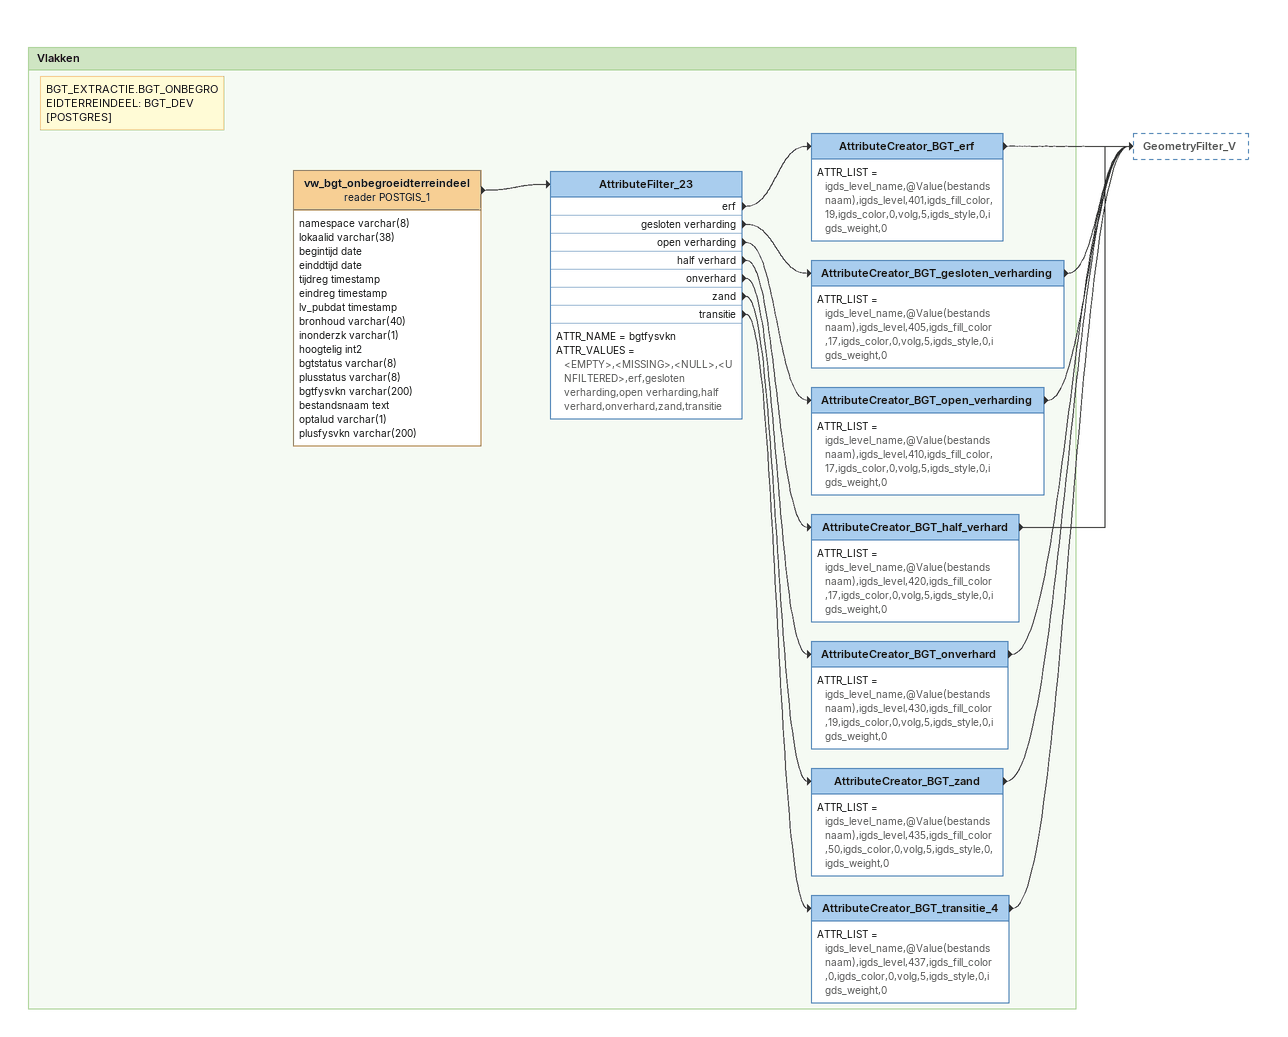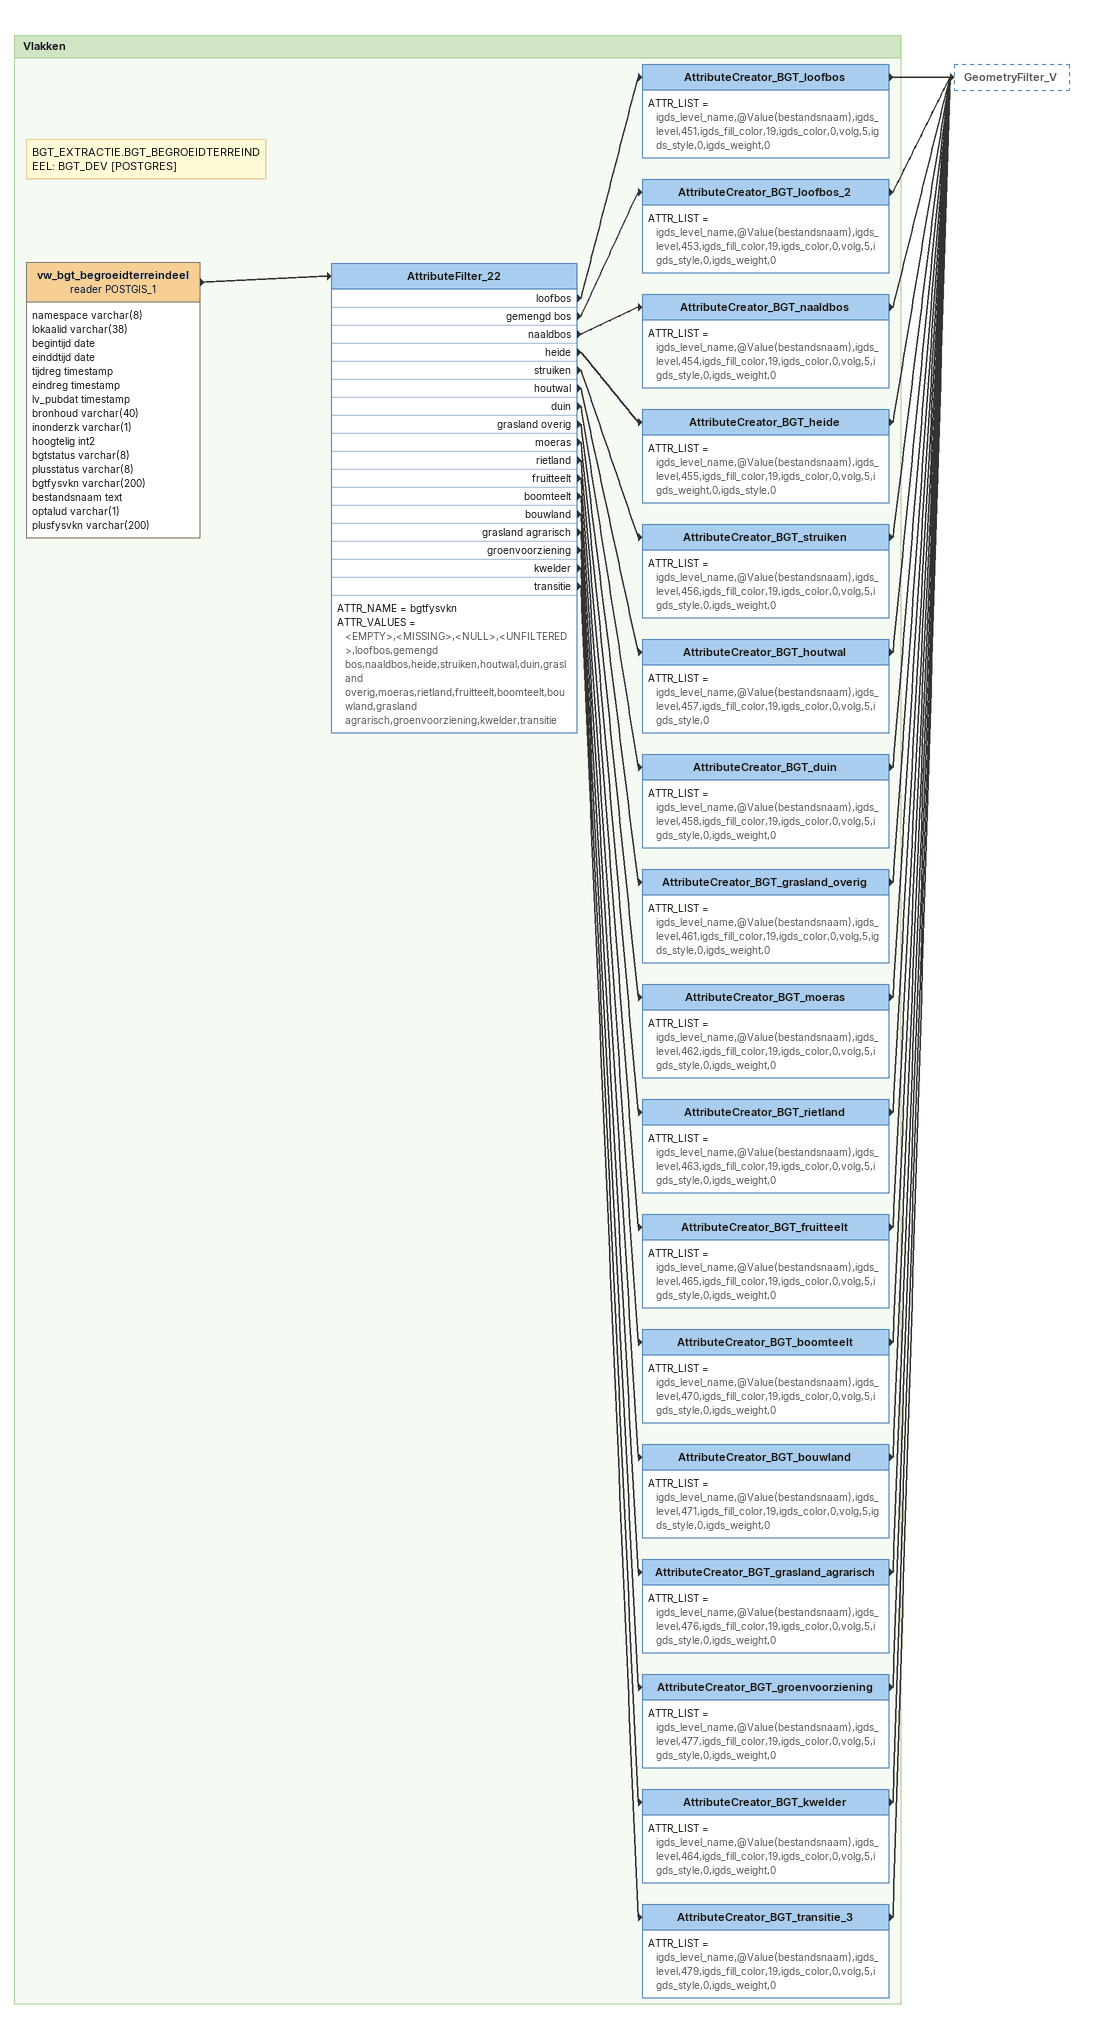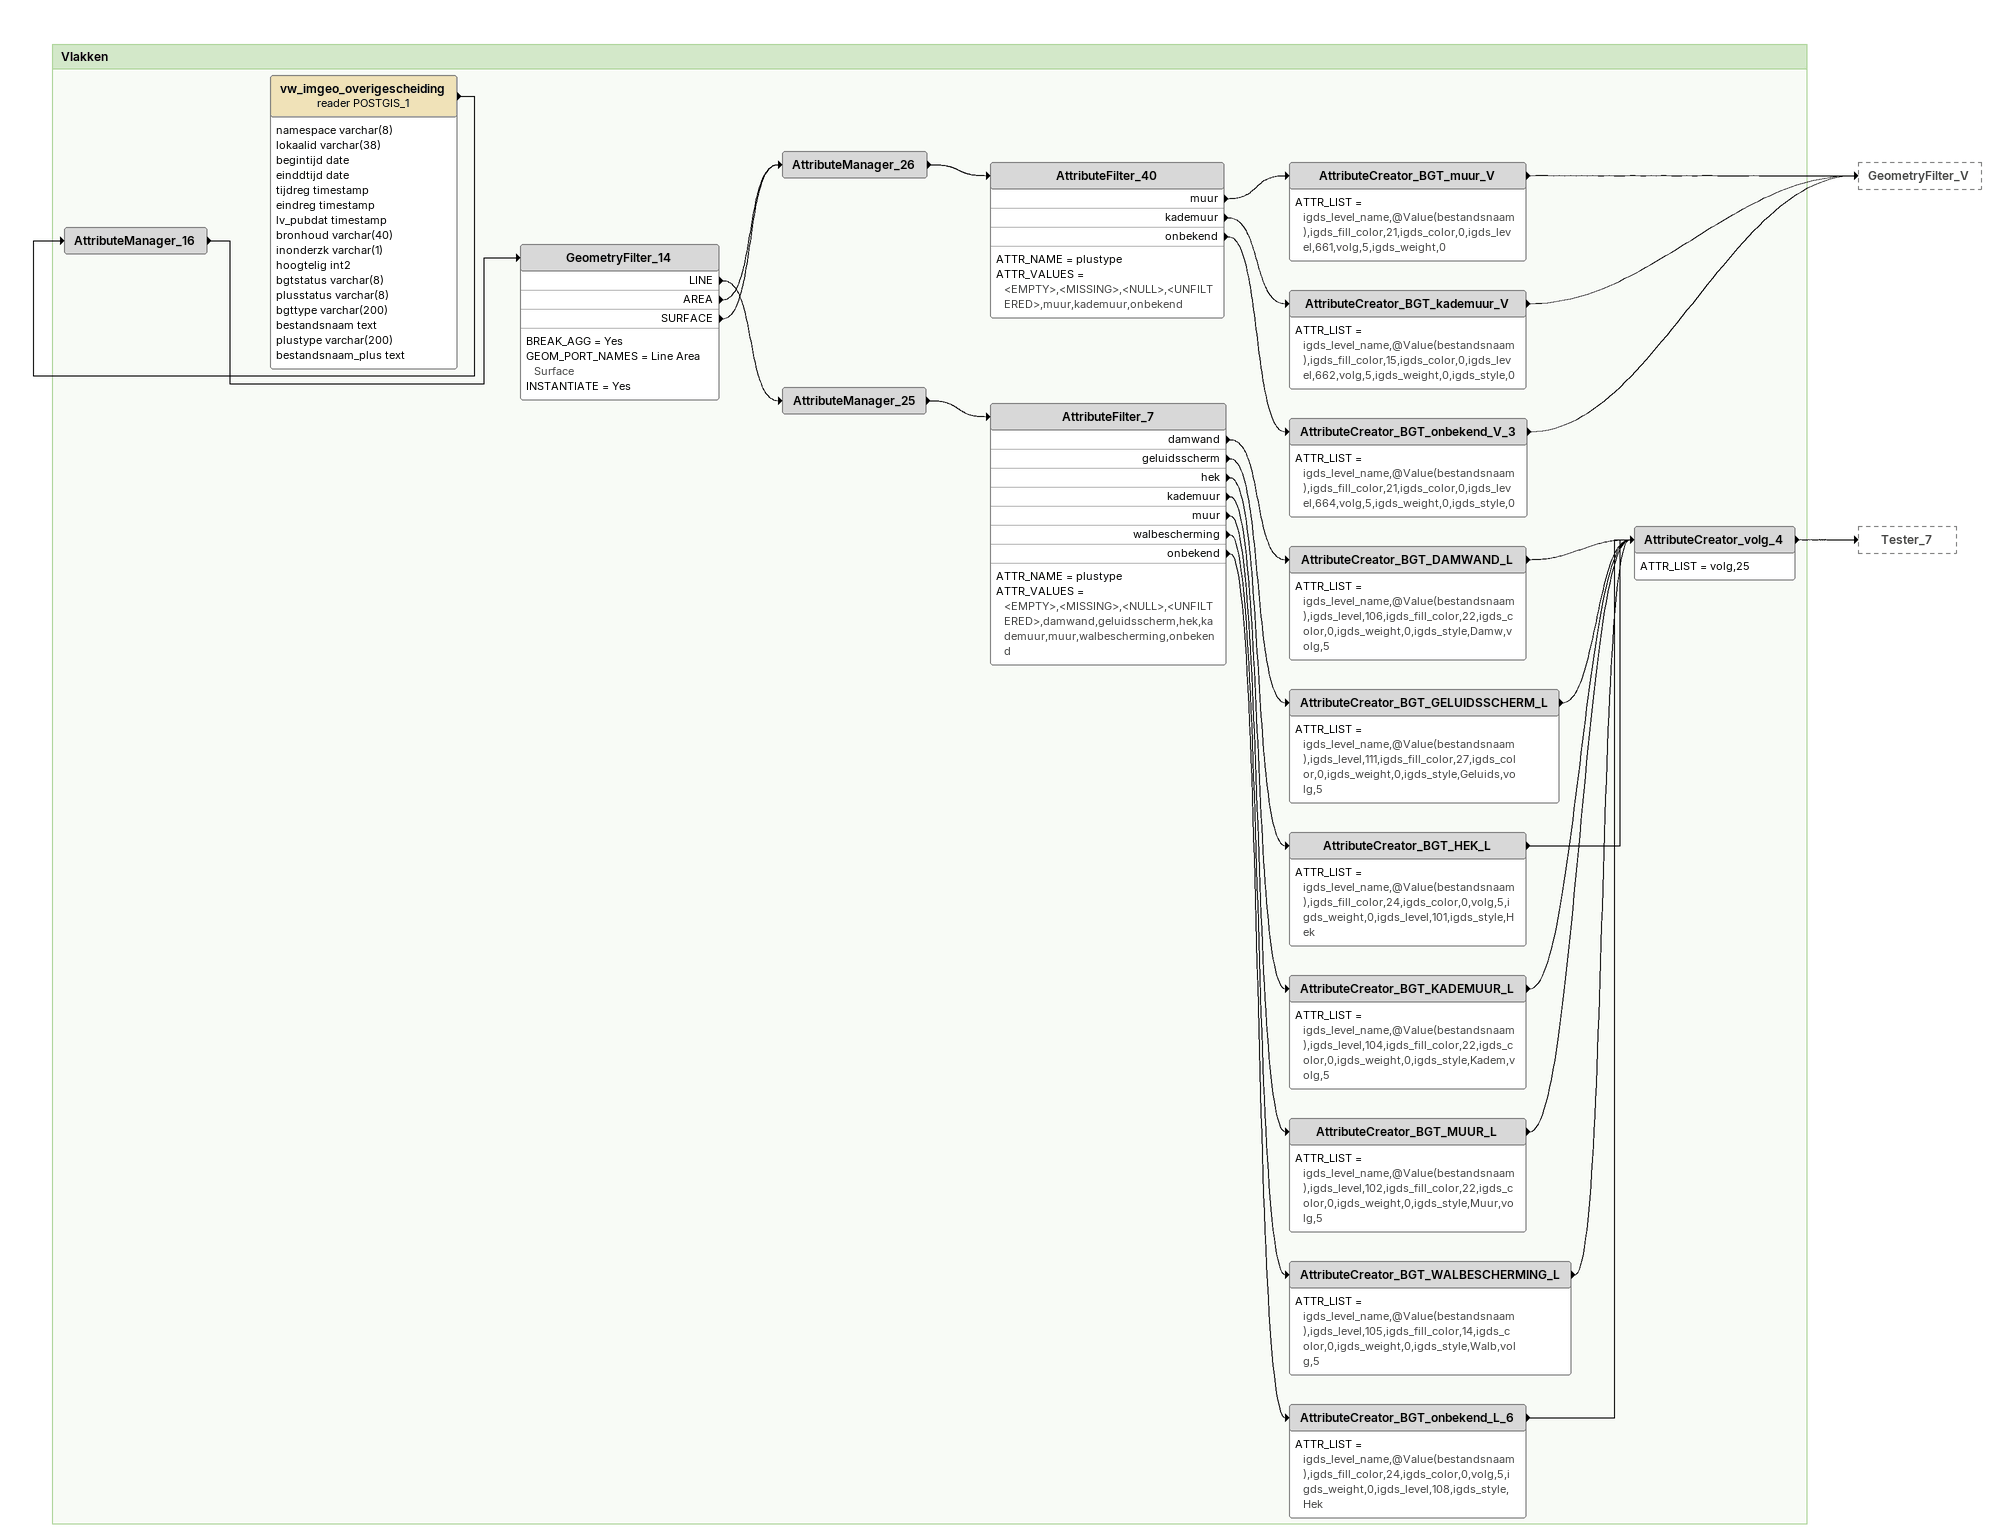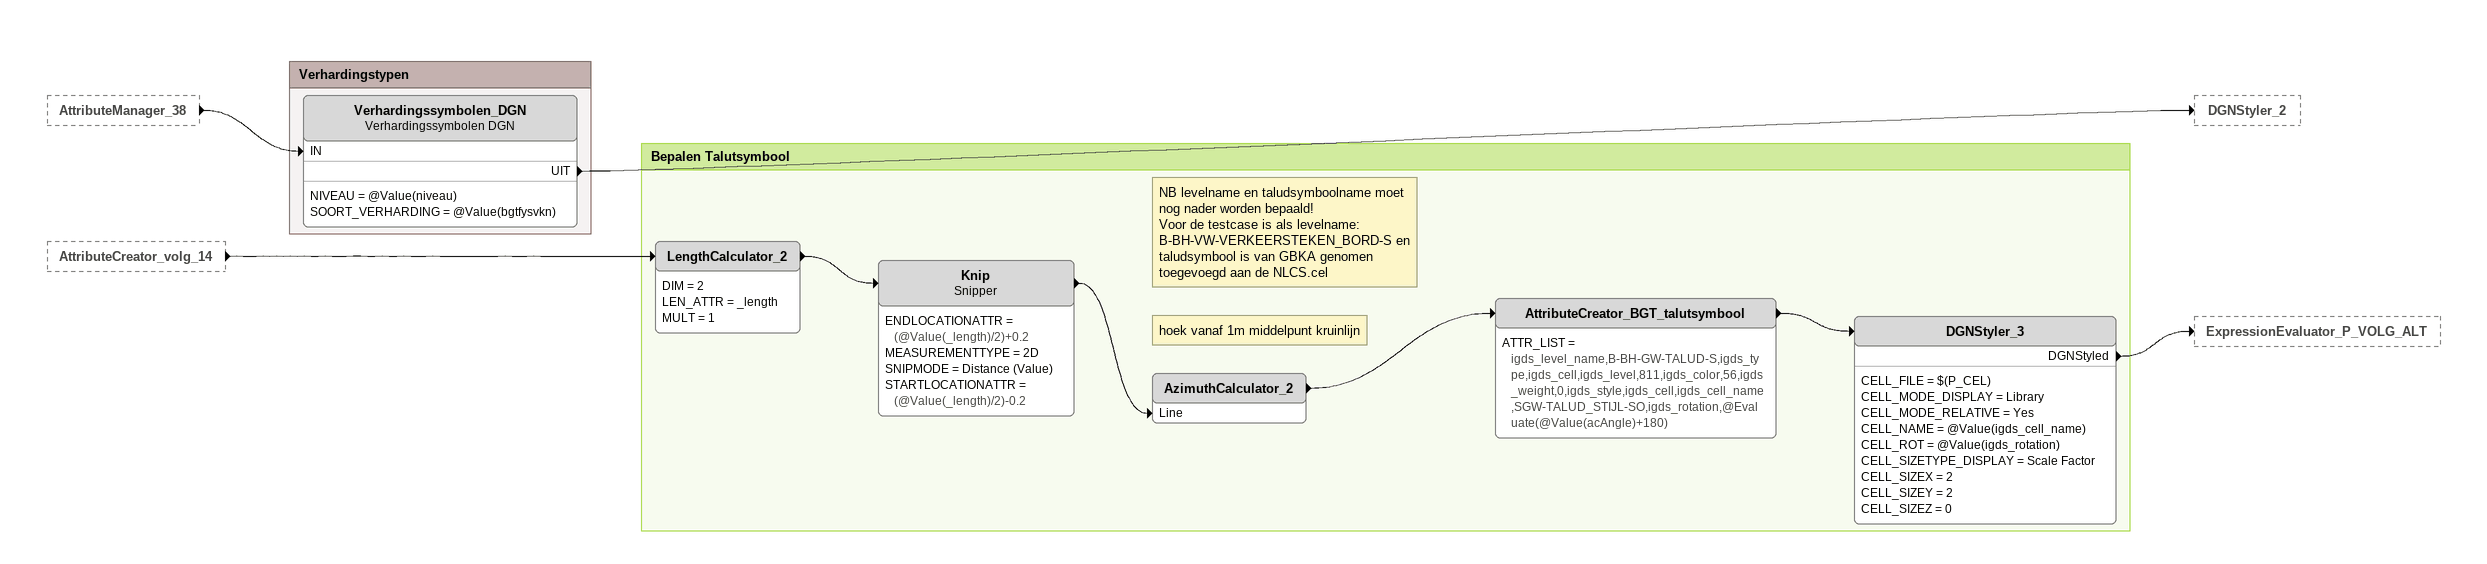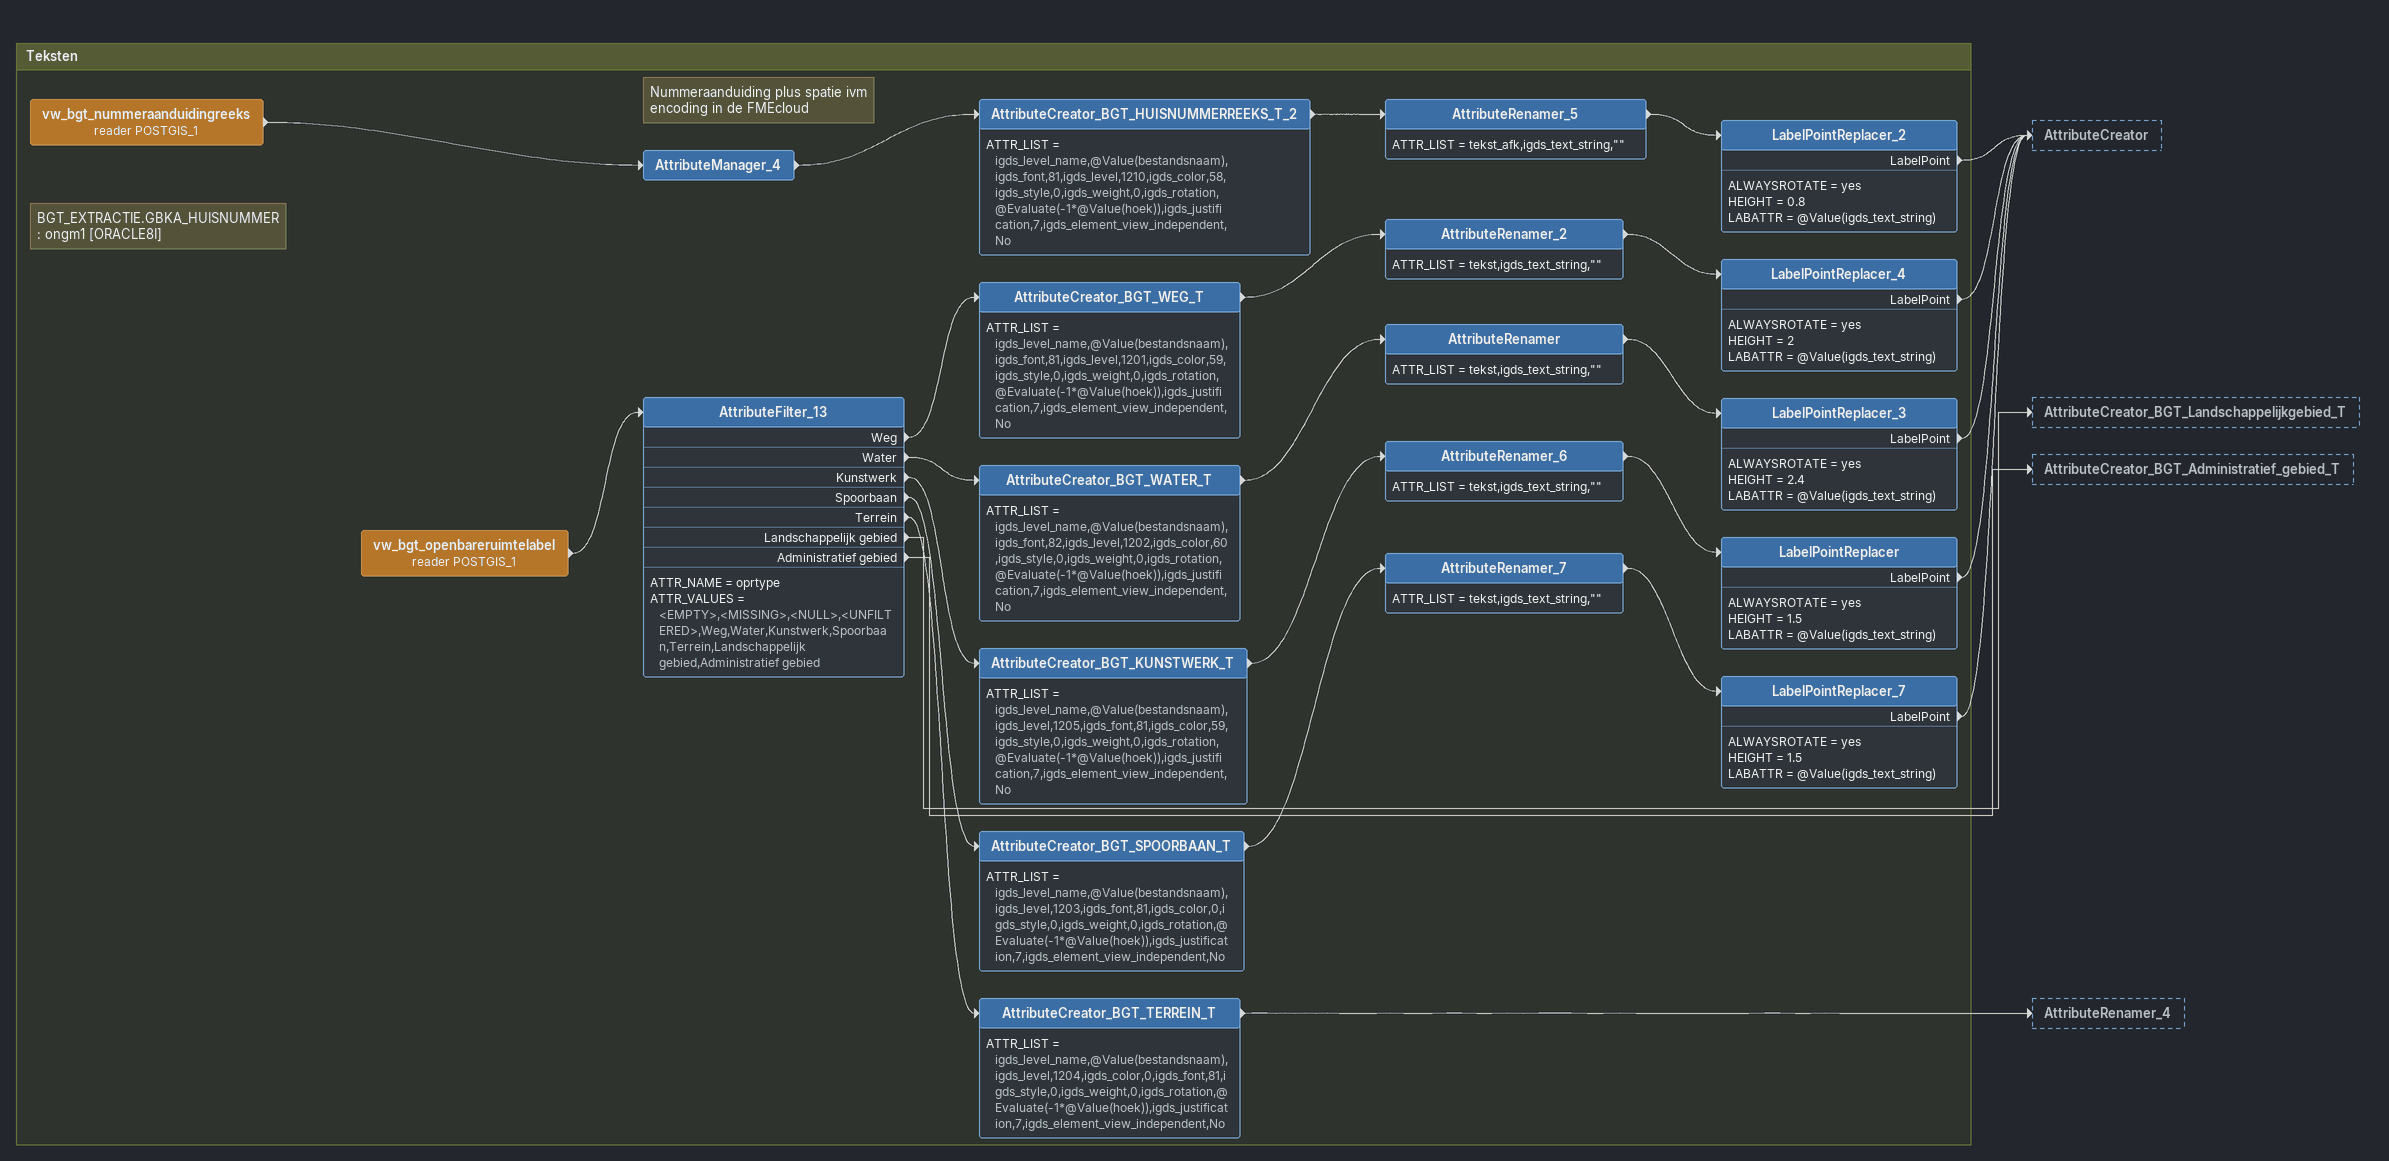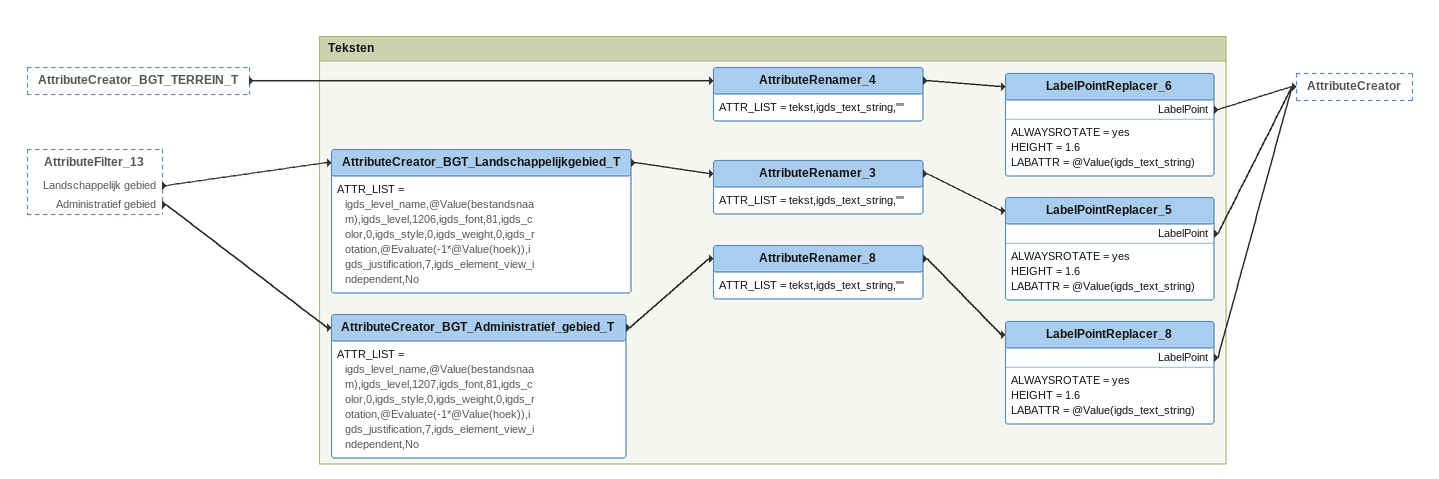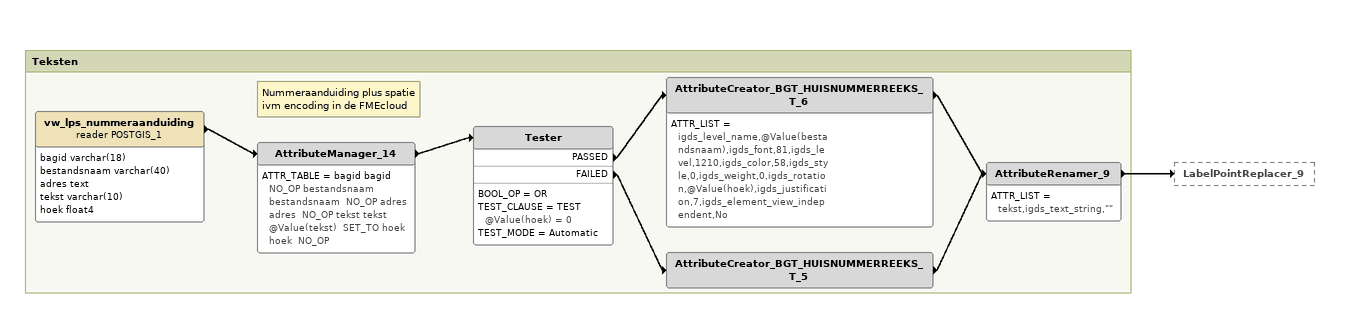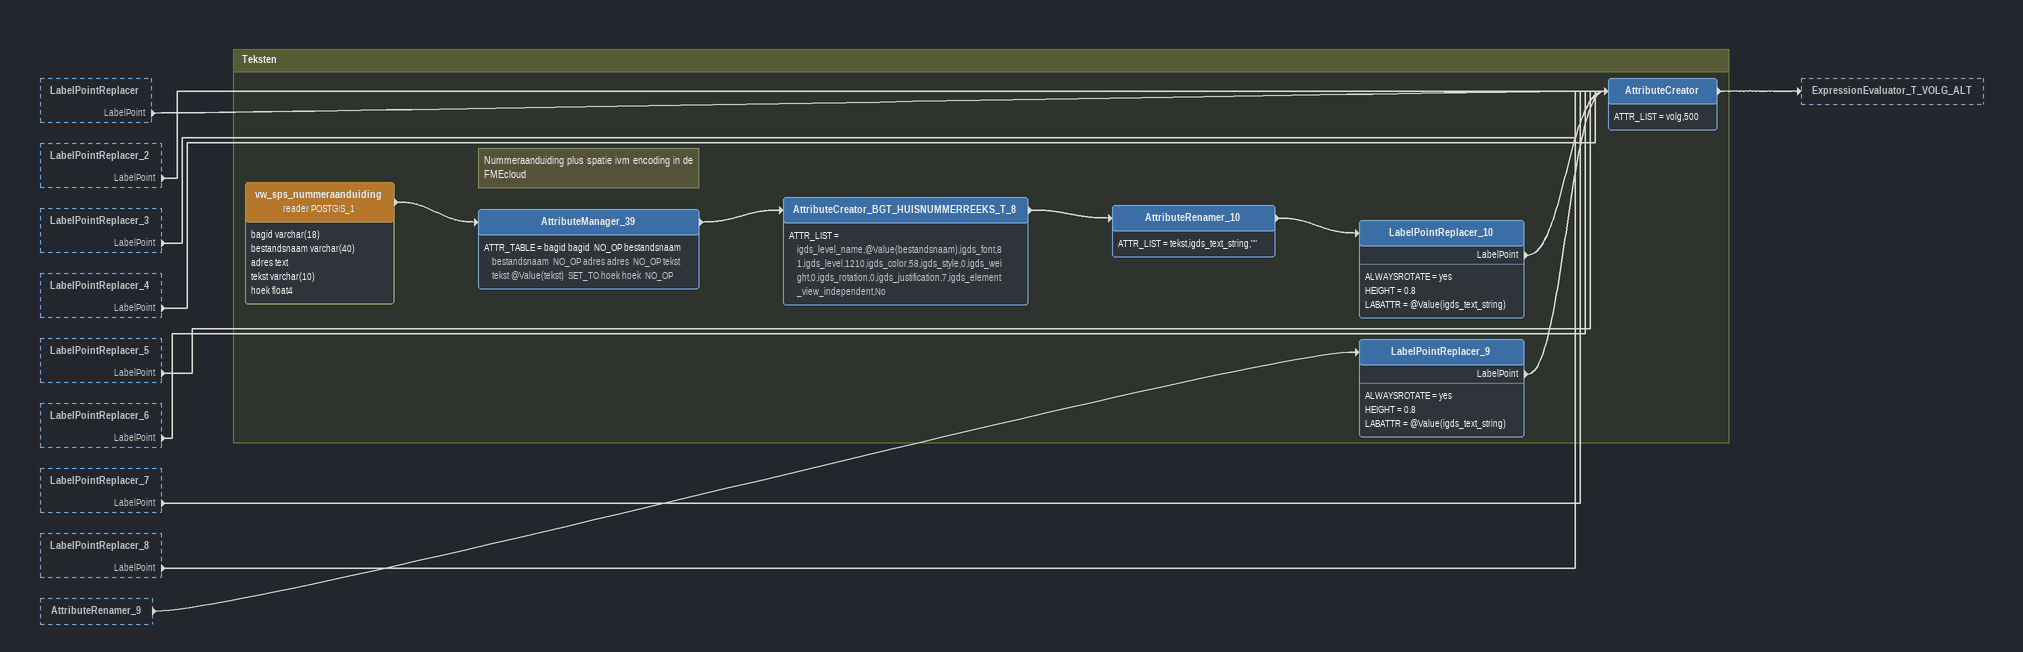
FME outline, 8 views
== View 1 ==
Bookmark: Vlakken
Note: BGT_EXTRACTIE.BGT_ONBEGROEIDTERREINDEEL: BGT_DEV [POSTGRES]
vw_bgt_onbegroeidterreindeel (reader POSTGIS_1)
    attributes: namespace varchar(8), lokaalid varchar(38), begintijd date, einddtijd date, tijdreg timestamp, eindreg timestamp, lv_pubdat timestamp, bronhoud varchar(40), inonderzk varchar(1), hoogtelig int2, bgtstatus varchar(8), plusstatus varchar(8), bgtfysvkn varchar(200), bestandsnaam text, optalud varchar(1), plusfysvkn varchar(200)
    -> AttributeFilter_23
AttributeFilter_23
    ATTR_NAME = bgtfysvkn
    ATTR_VALUES = <EMPTY>,<MISSING>,<NULL>,<UNFILTERED>,erf,gesloten verharding,open verharding,half verhard,onverhard,zand,transitie
    erf -> AttributeCreator_BGT_erf
    gesloten verharding -> AttributeCreator_BGT_gesloten_verharding
    open verharding -> AttributeCreator_BGT_open_verharding
    half verhard -> AttributeCreator_BGT_half_verhard
    onverhard -> AttributeCreator_BGT_onverhard
    zand -> AttributeCreator_BGT_zand
    transitie -> AttributeCreator_BGT_transitie_4
AttributeCreator_BGT_erf
    ATTR_LIST = igds_level_name,@Value(bestandsnaam),igds_level,401,igds_fill_color,19,igds_color,0,volg,5,igds_style,0,igds_weight,0
    -> GeometryFilter_V
AttributeCreator_BGT_gesloten_verharding
    ATTR_LIST = igds_level_name,@Value(bestandsnaam),igds_level,405,igds_fill_color,17,igds_color,0,volg,5,igds_style,0,igds_weight,0
    -> GeometryFilter_V
AttributeCreator_BGT_open_verharding
    ATTR_LIST = igds_level_name,@Value(bestandsnaam),igds_level,410,igds_fill_color,17,igds_color,0,volg,5,igds_style,0,igds_weight,0
    -> GeometryFilter_V
AttributeCreator_BGT_half_verhard
    ATTR_LIST = igds_level_name,@Value(bestandsnaam),igds_level,420,igds_fill_color,17,igds_color,0,volg,5,igds_style,0,igds_weight,0
    -> GeometryFilter_V
AttributeCreator_BGT_onverhard
    ATTR_LIST = igds_level_name,@Value(bestandsnaam),igds_level,430,igds_fill_color,19,igds_color,0,volg,5,igds_style,0,igds_weight,0
    -> GeometryFilter_V
AttributeCreator_BGT_zand
    ATTR_LIST = igds_level_name,@Value(bestandsnaam),igds_level,435,igds_fill_color,50,igds_color,0,volg,5,igds_style,0,igds_weight,0
    -> GeometryFilter_V
AttributeCreator_BGT_transitie_4
    ATTR_LIST = igds_level_name,@Value(bestandsnaam),igds_level,437,igds_fill_color,0,igds_color,0,volg,5,igds_style,0,igds_weight,0
    -> GeometryFilter_V

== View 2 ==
Bookmark: Vlakken
Note: BGT_EXTRACTIE.BGT_BEGROEIDTERREINDEEL: BGT_DEV [POSTGRES]
vw_bgt_begroeidterreindeel (reader POSTGIS_1)
    attributes: namespace varchar(8), lokaalid varchar(38), begintijd date, einddtijd date, tijdreg timestamp, eindreg timestamp, lv_pubdat timestamp, bronhoud varchar(40), inonderzk varchar(1), hoogtelig int2, bgtstatus varchar(8), plusstatus varchar(8), bgtfysvkn varchar(200), bestandsnaam text, optalud varchar(1), plusfysvkn varchar(200)
    -> AttributeFilter_22
AttributeFilter_22
    ATTR_NAME = bgtfysvkn
    ATTR_VALUES = <EMPTY>,<MISSING>,<NULL>,<UNFILTERED>,loofbos,gemengd bos,naaldbos,heide,struiken,houtwal,duin,grasland overig,moeras,rietland,fruitteelt,boomteelt,bouwland,grasland agrarisch,groenvoorziening,kwelder,transitie
    loofbos -> AttributeCreator_BGT_loofbos
    gemengd bos -> AttributeCreator_BGT_loofbos_2
    naaldbos -> AttributeCreator_BGT_naaldbos
    heide -> AttributeCreator_BGT_heide
    struiken -> AttributeCreator_BGT_struiken
    houtwal -> AttributeCreator_BGT_houtwal
    duin -> AttributeCreator_BGT_duin
    grasland overig -> AttributeCreator_BGT_grasland_overig
    moeras -> AttributeCreator_BGT_moeras
    rietland -> AttributeCreator_BGT_rietland
    fruitteelt -> AttributeCreator_BGT_fruitteelt
    boomteelt -> AttributeCreator_BGT_boomteelt
    bouwland -> AttributeCreator_BGT_bouwland
    grasland agrarisch -> AttributeCreator_BGT_grasland_agrarisch
    groenvoorziening -> AttributeCreator_BGT_groenvoorziening
    kwelder -> AttributeCreator_BGT_kwelder
    transitie -> AttributeCreator_BGT_transitie_3
AttributeCreator_BGT_loofbos
    ATTR_LIST = igds_level_name,@Value(bestandsnaam),igds_level,451,igds_fill_color,19,igds_color,0,volg,5,igds_style,0,igds_weight,0
    -> GeometryFilter_V
AttributeCreator_BGT_loofbos_2
    ATTR_LIST = igds_level_name,@Value(bestandsnaam),igds_level,453,igds_fill_color,19,igds_color,0,volg,5,igds_style,0,igds_weight,0
    -> GeometryFilter_V
AttributeCreator_BGT_naaldbos
    ATTR_LIST = igds_level_name,@Value(bestandsnaam),igds_level,454,igds_fill_color,19,igds_color,0,volg,5,igds_style,0,igds_weight,0
    -> GeometryFilter_V
AttributeCreator_BGT_heide
    ATTR_LIST = igds_level_name,@Value(bestandsnaam),igds_level,455,igds_fill_color,19,igds_color,0,volg,5,igds_weight,0,igds_style,0
    -> GeometryFilter_V
AttributeCreator_BGT_struiken
    ATTR_LIST = igds_level_name,@Value(bestandsnaam),igds_level,456,igds_fill_color,19,igds_color,0,volg,5,igds_style,0,igds_weight,0
    -> GeometryFilter_V
AttributeCreator_BGT_houtwal
    ATTR_LIST = igds_level_name,@Value(bestandsnaam),igds_level,457,igds_fill_color,19,igds_color,0,volg,5,igds_style,0
    -> GeometryFilter_V
AttributeCreator_BGT_duin
    ATTR_LIST = igds_level_name,@Value(bestandsnaam),igds_level,458,igds_fill_color,19,igds_color,0,volg,5,igds_style,0,igds_weight,0
    -> GeometryFilter_V
AttributeCreator_BGT_grasland_overig
    ATTR_LIST = igds_level_name,@Value(bestandsnaam),igds_level,461,igds_fill_color,19,igds_color,0,volg,5,igds_style,0,igds_weight,0
    -> GeometryFilter_V
AttributeCreator_BGT_moeras
    ATTR_LIST = igds_level_name,@Value(bestandsnaam),igds_level,462,igds_fill_color,19,igds_color,0,volg,5,igds_style,0,igds_weight,0
    -> GeometryFilter_V
AttributeCreator_BGT_rietland
    ATTR_LIST = igds_level_name,@Value(bestandsnaam),igds_level,463,igds_fill_color,19,igds_color,0,volg,5,igds_style,0,igds_weight,0
    -> GeometryFilter_V
AttributeCreator_BGT_fruitteelt
    ATTR_LIST = igds_level_name,@Value(bestandsnaam),igds_level,465,igds_fill_color,19,igds_color,0,volg,5,igds_style,0,igds_weight,0
    -> GeometryFilter_V
AttributeCreator_BGT_boomteelt
    ATTR_LIST = igds_level_name,@Value(bestandsnaam),igds_level,470,igds_fill_color,19,igds_color,0,volg,5,igds_style,0,igds_weight,0
    -> GeometryFilter_V
AttributeCreator_BGT_bouwland
    ATTR_LIST = igds_level_name,@Value(bestandsnaam),igds_level,471,igds_fill_color,19,igds_color,0,volg,5,igds_style,0,igds_weight,0
    -> GeometryFilter_V
AttributeCreator_BGT_grasland_agrarisch
    ATTR_LIST = igds_level_name,@Value(bestandsnaam),igds_level,476,igds_fill_color,19,igds_color,0,volg,5,igds_style,0,igds_weight,0
    -> GeometryFilter_V
AttributeCreator_BGT_groenvoorziening
    ATTR_LIST = igds_level_name,@Value(bestandsnaam),igds_level,477,igds_fill_color,19,igds_color,0,volg,5,igds_style,0,igds_weight,0
    -> GeometryFilter_V
AttributeCreator_BGT_kwelder
    ATTR_LIST = igds_level_name,@Value(bestandsnaam),igds_level,464,igds_fill_color,19,igds_color,0,volg,5,igds_style,0,igds_weight,0
    -> GeometryFilter_V
AttributeCreator_BGT_transitie_3
    ATTR_LIST = igds_level_name,@Value(bestandsnaam),igds_level,479,igds_fill_color,19,igds_color,0,volg,5,igds_style,0,igds_weight,0
    -> GeometryFilter_V

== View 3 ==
Bookmark: Vlakken
vw_imgeo_overigescheiding (reader POSTGIS_1)
    attributes: namespace varchar(8), lokaalid varchar(38), begintijd date, einddtijd date, tijdreg timestamp, eindreg timestamp, lv_pubdat timestamp, bronhoud varchar(40), inonderzk varchar(1), hoogtelig int2, bgtstatus varchar(8), plusstatus varchar(8), bgttype varchar(200), bestandsnaam text, plustype varchar(200), bestandsnaam_plus text
    -> AttributeManager_16
AttributeManager_16
    -> GeometryFilter_14
GeometryFilter_14
    BREAK_AGG = Yes
    GEOM_PORT_NAMES = Line Area Surface
    INSTANTIATE = Yes
    LINE -> AttributeManager_25
    AREA -> AttributeManager_26
    SURFACE -> AttributeManager_26
AttributeManager_26
    -> AttributeFilter_40
AttributeFilter_40
    ATTR_NAME = plustype
    ATTR_VALUES = <EMPTY>,<MISSING>,<NULL>,<UNFILTERED>,muur,kademuur,onbekend
    muur -> AttributeCreator_BGT_muur_V
    kademuur -> AttributeCreator_BGT_kademuur_V
    onbekend -> AttributeCreator_BGT_onbekend_V_3
AttributeCreator_BGT_muur_V
    ATTR_LIST = igds_level_name,@Value(bestandsnaam),igds_fill_color,21,igds_color,0,igds_level,661,volg,5,igds_weight,0
    -> GeometryFilter_V
AttributeCreator_BGT_kademuur_V
    ATTR_LIST = igds_level_name,@Value(bestandsnaam),igds_fill_color,15,igds_color,0,igds_level,662,volg,5,igds_weight,0,igds_style,0
    -> GeometryFilter_V
AttributeCreator_BGT_onbekend_V_3
    ATTR_LIST = igds_level_name,@Value(bestandsnaam),igds_fill_color,21,igds_color,0,igds_level,664,volg,5,igds_weight,0,igds_style,0
    -> GeometryFilter_V
AttributeManager_25
    -> AttributeFilter_7
AttributeFilter_7
    ATTR_NAME = plustype
    ATTR_VALUES = <EMPTY>,<MISSING>,<NULL>,<UNFILTERED>,damwand,geluidsscherm,hek,kademuur,muur,walbescherming,onbekend
    damwand -> AttributeCreator_BGT_DAMWAND_L
    geluidsscherm -> AttributeCreator_BGT_GELUIDSSCHERM_L
    hek -> AttributeCreator_BGT_HEK_L
    kademuur -> AttributeCreator_BGT_KADEMUUR_L
    muur -> AttributeCreator_BGT_MUUR_L
    walbescherming -> AttributeCreator_BGT_WALBESCHERMING_L
    onbekend -> AttributeCreator_BGT_onbekend_L_6
AttributeCreator_BGT_DAMWAND_L
    ATTR_LIST = igds_level_name,@Value(bestandsnaam),igds_level,106,igds_fill_color,22,igds_color,0,igds_weight,0,igds_style,Damw,volg,5
    -> AttributeCreator_volg_4
AttributeCreator_BGT_GELUIDSSCHERM_L
    ATTR_LIST = igds_level_name,@Value(bestandsnaam),igds_level,111,igds_fill_color,27,igds_color,0,igds_weight,0,igds_style,Geluids,volg,5
    -> AttributeCreator_volg_4
AttributeCreator_BGT_HEK_L
    ATTR_LIST = igds_level_name,@Value(bestandsnaam),igds_fill_color,24,igds_color,0,volg,5,igds_weight,0,igds_level,101,igds_style,Hek
    -> AttributeCreator_volg_4
AttributeCreator_BGT_KADEMUUR_L
    ATTR_LIST = igds_level_name,@Value(bestandsnaam),igds_level,104,igds_fill_color,22,igds_color,0,igds_weight,0,igds_style,Kadem,volg,5
    -> AttributeCreator_volg_4
AttributeCreator_BGT_MUUR_L
    ATTR_LIST = igds_level_name,@Value(bestandsnaam),igds_level,102,igds_fill_color,22,igds_color,0,igds_weight,0,igds_style,Muur,volg,5
    -> AttributeCreator_volg_4
AttributeCreator_BGT_WALBESCHERMING_L
    ATTR_LIST = igds_level_name,@Value(bestandsnaam),igds_level,105,igds_fill_color,14,igds_color,0,igds_weight,0,igds_style,Walb,volg,5
    -> AttributeCreator_volg_4
AttributeCreator_BGT_onbekend_L_6
    ATTR_LIST = igds_level_name,@Value(bestandsnaam),igds_fill_color,24,igds_color,0,volg,5,igds_weight,0,igds_level,108,igds_style,Hek
    -> AttributeCreator_volg_4
AttributeCreator_volg_4
    ATTR_LIST = volg,25
    -> Tester_7

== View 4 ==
AttributeManager_38 [outside]
    -> Verhardingssymbolen_DGN [IN]
AttributeCreator_volg_14 [outside]
    -> LengthCalculator_2

Bookmark: Bepalen Talutsymbool
LengthCalculator_2
    DIM = 2
    LEN_ATTR = _length
    MULT = 1
    -> Knip
Knip: Snipper
    ENDLOCATIONATTR = (@Value(_length)/2)+0.2
    MEASUREMENTTYPE = 2D
    SNIPMODE = Distance (Value)
    STARTLOCATIONATTR = (@Value(_length)/2)-0.2
    -> AzimuthCalculator_2 [Line]
Note: hoek vanaf 1m middelpunt kruinlijn
AzimuthCalculator_2
    -> AttributeCreator_BGT_talutsymbool
Note: NB levelname en taludsymboolname moet nog nader worden bepaald! / Voor de testcase is als levelname: B-BH-VW-VERKEERSTEKEN_BORD-S en taludsymbool is van GBKA genomen toegevoegd aan de NLCS.cel
AttributeCreator_BGT_talutsymbool
    ATTR_LIST = igds_level_name,B-BH-GW-TALUD-S,igds_type,igds_cell,igds_level,811,igds_color,56,igds_weight,0,igds_style,igds_cell,igds_cell_name,SGW-TALUD_STIJL-SO,igds_rotation,@Evaluate(@Value(acAngle)+180)
    -> DGNStyler_3
DGNStyler_3
    CELL_FILE = $(P_CEL)
    CELL_MODE_DISPLAY = Library
    CELL_MODE_RELATIVE = Yes
    CELL_NAME = @Value(igds_cell_name)
    CELL_ROT = @Value(igds_rotation)
    CELL_SIZETYPE_DISPLAY = Scale Factor
    CELL_SIZEX = 2
    CELL_SIZEY = 2
    CELL_SIZEZ = 0
    DGNStyled -> ExpressionEvaluator_P_VOLG_ALT

Bookmark: Verhardingstypen
Verhardingssymbolen_DGN: Verhardingssymbolen DGN
    NIVEAU = @Value(niveau)
    SOORT_VERHARDING = @Value(bgtfysvkn)
    UIT -> DGNStyler_2

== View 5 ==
Bookmark: Teksten
Note: BGT_EXTRACTIE.GBKA_HUISNUMMER: ongm1 [ORACLE8I]
vw_bgt_nummeraanduidingreeks (reader POSTGIS_1)
    -> AttributeManager_4
Note: Nummeraanduiding plus spatie ivm encoding in de FMEcloud
AttributeManager_4
    -> AttributeCreator_BGT_HUISNUMMERREEKS_T_2
AttributeCreator_BGT_HUISNUMMERREEKS_T_2
    ATTR_LIST = igds_level_name,@Value(bestandsnaam),igds_font,81,igds_level,1210,igds_color,58,igds_style,0,igds_weight,0,igds_rotation,@Evaluate(-1*@Value(hoek)),igds_justification,7,igds_element_view_independent,No
    -> AttributeRenamer_5
AttributeRenamer_5
    ATTR_LIST = tekst_afk,igds_text_string,""
    -> LabelPointReplacer_2
LabelPointReplacer_2
    ALWAYSROTATE = yes
    HEIGHT = 0.8
    LABATTR = @Value(igds_text_string)
    LabelPoint -> AttributeCreator
vw_bgt_openbareruimtelabel (reader POSTGIS_1)
    -> AttributeFilter_13
AttributeFilter_13
    ATTR_NAME = oprtype
    ATTR_VALUES = <EMPTY>,<MISSING>,<NULL>,<UNFILTERED>,Weg,Water,Kunstwerk,Spoorbaan,Terrein,Landschappelijk gebied,Administratief gebied
    Weg -> AttributeCreator_BGT_WEG_T
    Water -> AttributeCreator_BGT_WATER_T
    Kunstwerk -> AttributeCreator_BGT_KUNSTWERK_T
    Spoorbaan -> AttributeCreator_BGT_SPOORBAAN_T
    Terrein -> AttributeCreator_BGT_TERREIN_T
    Landschappelijk gebied -> AttributeCreator_BGT_Landschappelijkgebied_T
    Administratief gebied -> AttributeCreator_BGT_Administratief_gebied_T
AttributeCreator_BGT_WEG_T
    ATTR_LIST = igds_level_name,@Value(bestandsnaam),igds_font,81,igds_level,1201,igds_color,59,igds_style,0,igds_weight,0,igds_rotation,@Evaluate(-1*@Value(hoek)),igds_justification,7,igds_element_view_independent,No
    -> AttributeRenamer_2
AttributeRenamer_2
    ATTR_LIST = tekst,igds_text_string,""
    -> LabelPointReplacer_4
LabelPointReplacer_4
    ALWAYSROTATE = yes
    HEIGHT = 2
    LABATTR = @Value(igds_text_string)
    LabelPoint -> AttributeCreator
AttributeCreator_BGT_WATER_T
    ATTR_LIST = igds_level_name,@Value(bestandsnaam),igds_font,82,igds_level,1202,igds_color,60,igds_style,0,igds_weight,0,igds_rotation,@Evaluate(-1*@Value(hoek)),igds_justification,7,igds_element_view_independent,No
    -> AttributeRenamer
AttributeRenamer
    ATTR_LIST = tekst,igds_text_string,""
    -> LabelPointReplacer_3
LabelPointReplacer_3
    ALWAYSROTATE = yes
    HEIGHT = 2.4
    LABATTR = @Value(igds_text_string)
    LabelPoint -> AttributeCreator
AttributeCreator_BGT_KUNSTWERK_T
    ATTR_LIST = igds_level_name,@Value(bestandsnaam),igds_level,1205,igds_font,81,igds_color,59,igds_style,0,igds_weight,0,igds_rotation,@Evaluate(-1*@Value(hoek)),igds_justification,7,igds_element_view_independent,No
    -> AttributeRenamer_6
AttributeRenamer_6
    ATTR_LIST = tekst,igds_text_string,""
    -> LabelPointReplacer
LabelPointReplacer
    ALWAYSROTATE = yes
    HEIGHT = 1.5
    LABATTR = @Value(igds_text_string)
    LabelPoint -> AttributeCreator
AttributeCreator_BGT_SPOORBAAN_T
    ATTR_LIST = igds_level_name,@Value(bestandsnaam),igds_level,1203,igds_font,81,igds_color,0,igds_style,0,igds_weight,0,igds_rotation,@Evaluate(-1*@Value(hoek)),igds_justification,7,igds_element_view_independent,No
    -> AttributeRenamer_7
AttributeRenamer_7
    ATTR_LIST = tekst,igds_text_string,""
    -> LabelPointReplacer_7
LabelPointReplacer_7
    ALWAYSROTATE = yes
    HEIGHT = 1.5
    LABATTR = @Value(igds_text_string)
    LabelPoint -> AttributeCreator
AttributeCreator_BGT_TERREIN_T
    ATTR_LIST = igds_level_name,@Value(bestandsnaam),igds_level,1204,igds_color,0,igds_font,81,igds_style,0,igds_weight,0,igds_rotation,@Evaluate(-1*@Value(hoek)),igds_justification,7,igds_element_view_independent,No
    -> AttributeRenamer_4

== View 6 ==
AttributeCreator_BGT_TERREIN_T [outside]
    -> AttributeRenamer_4
AttributeFilter_13 [outside]
    Landschappelijk gebied -> AttributeCreator_BGT_Landschappelijkgebied_T
    Administratief gebied -> AttributeCreator_BGT_Administratief_gebied_T

Bookmark: Teksten
AttributeRenamer_4
    ATTR_LIST = tekst,igds_text_string,""
    -> LabelPointReplacer_6
LabelPointReplacer_6
    ALWAYSROTATE = yes
    HEIGHT = 1.6
    LABATTR = @Value(igds_text_string)
    LabelPoint -> AttributeCreator
AttributeCreator_BGT_Landschappelijkgebied_T
    ATTR_LIST = igds_level_name,@Value(bestandsnaam),igds_level,1206,igds_font,81,igds_color,0,igds_style,0,igds_weight,0,igds_rotation,@Evaluate(-1*@Value(hoek)),igds_justification,7,igds_element_view_independent,No
    -> AttributeRenamer_3
AttributeRenamer_3
    ATTR_LIST = tekst,igds_text_string,""
    -> LabelPointReplacer_5
LabelPointReplacer_5
    ALWAYSROTATE = yes
    HEIGHT = 1.6
    LABATTR = @Value(igds_text_string)
    LabelPoint -> AttributeCreator
AttributeCreator_BGT_Administratief_gebied_T
    ATTR_LIST = igds_level_name,@Value(bestandsnaam),igds_level,1207,igds_font,81,igds_color,0,igds_style,0,igds_weight,0,igds_rotation,@Evaluate(-1*@Value(hoek)),igds_justification,7,igds_element_view_independent,No
    -> AttributeRenamer_8
AttributeRenamer_8
    ATTR_LIST = tekst,igds_text_string,""
    -> LabelPointReplacer_8
LabelPointReplacer_8
    ALWAYSROTATE = yes
    HEIGHT = 1.6
    LABATTR = @Value(igds_text_string)
    LabelPoint -> AttributeCreator

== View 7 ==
Bookmark: Teksten
vw_lps_nummeraanduiding (reader POSTGIS_1)
    attributes: bagid varchar(18), bestandsnaam varchar(40), adres text, tekst varchar(10), hoek float4
    -> AttributeManager_14
Note: Nummeraanduiding plus spatie ivm encoding in de FMEcloud
AttributeManager_14
    ATTR_TABLE = bagid bagid  NO_OP bestandsnaam bestandsnaam  NO_OP adres adres  NO_OP tekst tekst @Value(tekst)  SET_TO hoek hoek  NO_OP
    -> Tester
Tester
    BOOL_OP = OR
    TEST_CLAUSE = TEST @Value(hoek) = 0
    TEST_MODE = Automatic
    PASSED -> AttributeCreator_BGT_HUISNUMMERREEKS_T_6
    FAILED -> AttributeCreator_BGT_HUISNUMMERREEKS_T_5
AttributeCreator_BGT_HUISNUMMERREEKS_T_6
    ATTR_LIST = igds_level_name,@Value(bestandsnaam),igds_font,81,igds_level,1210,igds_color,58,igds_style,0,igds_weight,0,igds_rotation,@Value(hoek),igds_justification,7,igds_element_view_independent,No
    -> AttributeRenamer_9
AttributeCreator_BGT_HUISNUMMERREEKS_T_5
    -> AttributeRenamer_9
AttributeRenamer_9
    ATTR_LIST = tekst,igds_text_string,""
    -> LabelPointReplacer_9

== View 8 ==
LabelPointReplacer [outside]
    LabelPoint -> AttributeCreator
LabelPointReplacer_2 [outside]
    LabelPoint -> AttributeCreator
LabelPointReplacer_3 [outside]
    LabelPoint -> AttributeCreator
LabelPointReplacer_4 [outside]
    LabelPoint -> AttributeCreator
LabelPointReplacer_5 [outside]
    LabelPoint -> AttributeCreator
LabelPointReplacer_6 [outside]
    LabelPoint -> AttributeCreator
LabelPointReplacer_7 [outside]
    LabelPoint -> AttributeCreator
LabelPointReplacer_8 [outside]
    LabelPoint -> AttributeCreator
AttributeRenamer_9 [outside]
    -> LabelPointReplacer_9

Bookmark: Teksten
LabelPointReplacer_9
    ALWAYSROTATE = yes
    HEIGHT = 0.8
    LABATTR = @Value(igds_text_string)
    LabelPoint -> AttributeCreator
vw_sps_nummeraanduiding (reader POSTGIS_1)
    attributes: bagid varchar(18), bestandsnaam varchar(40), adres text, tekst varchar(10), hoek float4
    -> AttributeManager_39
Note: Nummeraanduiding plus spatie ivm encoding in de FMEcloud
AttributeManager_39
    ATTR_TABLE = bagid bagid  NO_OP bestandsnaam bestandsnaam  NO_OP adres adres  NO_OP tekst tekst @Value(tekst)  SET_TO hoek hoek  NO_OP
    -> AttributeCreator_BGT_HUISNUMMERREEKS_T_8
AttributeCreator_BGT_HUISNUMMERREEKS_T_8
    ATTR_LIST = igds_level_name,@Value(bestandsnaam),igds_font,81,igds_level,1210,igds_color,58,igds_style,0,igds_weight,0,igds_rotation,0,igds_justification,7,igds_element_view_independent,No
    -> AttributeRenamer_10
AttributeRenamer_10
    ATTR_LIST = tekst,igds_text_string,""
    -> LabelPointReplacer_10
LabelPointReplacer_10
    ALWAYSROTATE = yes
    HEIGHT = 0.8
    LABATTR = @Value(igds_text_string)
    LabelPoint -> AttributeCreator
AttributeCreator
    ATTR_LIST = volg,500
    -> ExpressionEvaluator_T_VOLG_ALT
